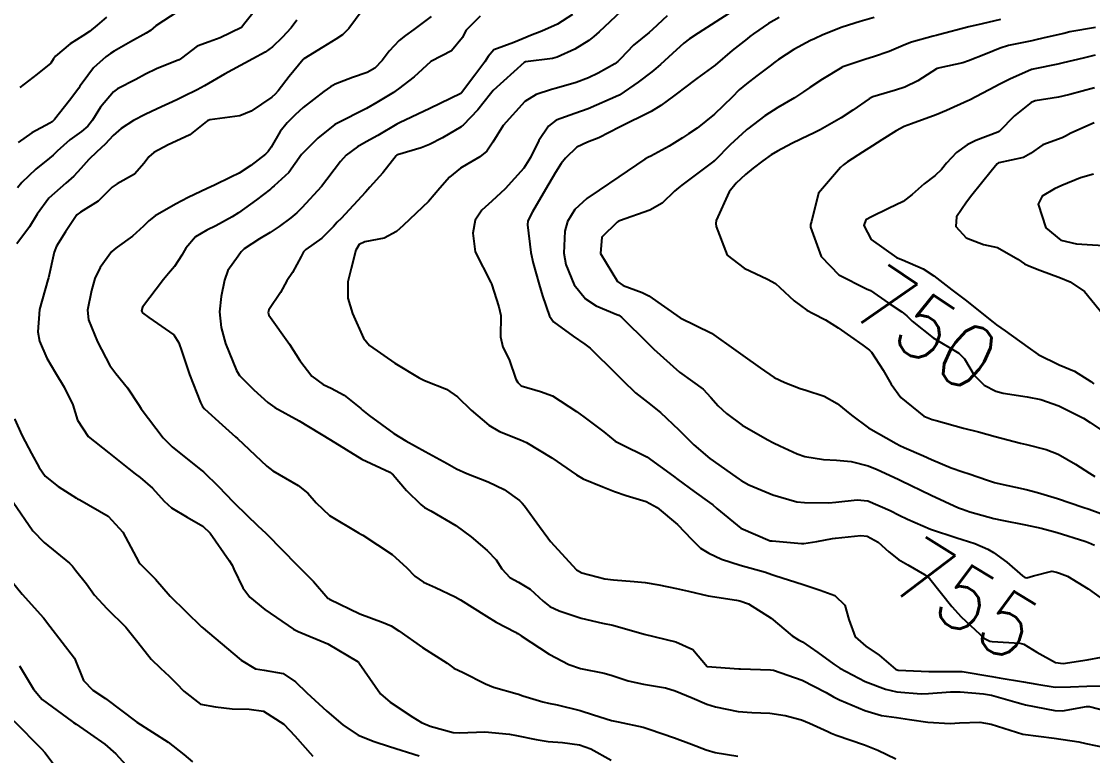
# Model space of a CAD drawing. Header units: metres. Extents: x 318500 to 325275, y 7408834 to 7428799.
# Drawn here: x 323705.4 to 323773.1, y 7420871.4 to 7420917.8 of the extents above; entities that cross this region are included whole.
import ezdxf
from ezdxf.enums import TextEntityAlignment as Align

# ---------------------------------------------------------------- set-up
doc = ezdxf.new("R2010")
doc.units = ezdxf.units.M
doc.header["$MEASUREMENT"] = 0
for name, color, linetype in [('Cotas', 45, 'Continuous'), ('Curvas de Nivel 1m', 11, 'Continuous'), ('Curvas de Nivel 5m', 15, 'Continuous'), ('Vias Primárias', 230, 'Continuous')]:
    doc.layers.add(name, color=color, linetype=linetype)
doc.styles.add('Style-STANDARD', font='STANDARD.shx')

msp = doc.modelspace()

# ---------------------------------------------------------------- linework, layer by layer
at = {"layer": 'Curvas de Nivel 1m', "flags": 128}
for points, elevation in [([(323720.871, 7420919.416), (323719.411, 7420917.588), (323719.296, 7420917.439), (323719.274, 7420917.425), (323717.942, 7420916.767), (323717.246, 7420916.515), (323716.48, 7420916.239), (323715.488, 7420915.487), (323715.341, 7420915.376), (323715.227, 7420915.32), (323713.92, 7420914.809), (323713.214, 7420914.471), (323712.602, 7420914.136), (323711.453, 7420913.546), (323711.198, 7420913.359), (323710.37, 7420912.377), (323709.862, 7420911.563), (323709.568, 7420911.172), (323709.169, 7420910.846), (323708.432, 7420910.31), (323707.621, 7420909.593), (323707.385, 7420909.358), (323707.143, 7420909.153), (323706.275, 7420908.471), (323705.401, 7420907.626), (323705.116, 7420907.279)], 763), ([(323727.276, 7420918.979), (323726.078, 7420917.348), (323725.66, 7420916.947), (323725.25, 7420916.685), (323724.434, 7420916.18), (323723.231, 7420915.441), (323723.204, 7420915.416), (323723.176, 7420915.391), (323722.293, 7420914.32), (323721.597, 7420913.406), (323721.411, 7420913.194), (323721.196, 7420913.01), (323719.895, 7420912.138), (323719.184, 7420911.829), (323717.292, 7420911.579), (323717.181, 7420911.541), (323717.134, 7420911.517), (323717.061, 7420911.471), (323716.018, 7420910.631), (323715.161, 7420910.228), (323714.649, 7420910.006), (323713.751, 7420909.511), (323713.421, 7420909.241), (323713.14, 7420908.838), (323712.513, 7420908.145), (323711.422, 7420907.545), (323711.118, 7420907.319), (323710.22, 7420906.448), (323709.102, 7420905.755), (323708.871, 7420905.573), (323708.159, 7420904.509), (323707.598, 7420903.592), (323707.442, 7420903.216), (323707.08, 7420901.599), (323707.039, 7420901.47), (323706.512, 7420899.608), (323706.419, 7420898.188), (323706.511, 7420897.607), (323706.974, 7420896.513), (323707.522, 7420895.592), (323708.067, 7420894.699), (323708.611, 7420893.575), (323708.926, 7420892.614), (323709.585, 7420891.563), (323710.895, 7420890.55), (323712.17, 7420889.531), (323712.558, 7420889.205), (323712.875, 7420888.974), (323713.66, 7420888.3), (323714.386, 7420887.497), (323714.854, 7420887.06), (323715.84, 7420886.485), (323716.836, 7420885.899), (323717.304, 7420885.463), (323718.514, 7420883.735), (323718.687, 7420883.441), (323718.797, 7420883.188), (323719.36, 7420882.006), (323719.821, 7420881.424), (323720.768, 7420880.64), (323722.579, 7420879.392), (323722.749, 7420879.306), (323722.875, 7420879.261), (323724.737, 7420878.476), (323726.659, 7420877.331), (323726.689, 7420877.3), (323726.719, 7420877.246), (323728.081, 7420875.316), (323728.692, 7420874.785), (323730.124, 7420873.842), (323730.673, 7420873.499), (323731.21, 7420873.272), (323732.664, 7420872.873), (323733.066, 7420872.844), (323734.665, 7420872.92), (323736.222, 7420872.765), (323736.662, 7420872.689), (323737.916, 7420872.438), (323738.661, 7420872.301), (323739.584, 7420872.237), (323740.659, 7420872.091), (323741.361, 7420871.843), (323742.65, 7420871.12)], 761), ([(323715.269, 7420918.421), (323713.871, 7420917.511), (323713.537, 7420917.235), (323713.253, 7420917.048), (323712.264, 7420916.515), (323711.236, 7420915.919), (323711.011, 7420915.774), (323710.701, 7420915.555), (323709.922, 7420914.861), (323709.205, 7420913.905), (323709.074, 7420913.699), (323708.992, 7420913.573), (323708.42, 7420912.809), (323707.463, 7420911.596), (323707.316, 7420911.46), (323707.177, 7420911.371), (323706.023, 7420910.761), (323705.158, 7420910.151)], 764), ([(323734.38, 7420918.128), (323733.483, 7420917.248), (323733.401, 7420917.105), (323733.253, 7420916.787), (323732.562, 7420915.938), (323731.304, 7420915.279), (323731.25, 7420915.259), (323731.229, 7420915.243), (323730.206, 7420914.304), (323729.203, 7420913.538), (323729.071, 7420913.443), (323728.885, 7420913.313), (323727.845, 7420912.672), (323727.19, 7420912.291), (323725.311, 7420911.358), (323725.223, 7420911.316), (323725.179, 7420911.288), (323724.109, 7420910.432), (323723.151, 7420909.479), (323723.111, 7420909.43), (323723.087, 7420909.391), (323722.273, 7420908.258), (323721.357, 7420907.408), (323721.228, 7420907.3), (323721.118, 7420907.21), (323720.222, 7420906.534), (323719.103, 7420905.715), (323718.685, 7420905.446), (323717.66, 7420904.893), (323717.087, 7420904.611), (323716.375, 7420904.183), (323715.77, 7420903.483), (323715.519, 7420903.029), (323715.052, 7420902.306), (323714.676, 7420901.865), (323714.344, 7420901.5), (323713.022, 7420899.751), (323712.958, 7420899.521), (323713.018, 7420899.389), (323713.43, 7420899.098), (323714.998, 7420898.002), (323715.328, 7420897.487), (323715.52, 7420896.947), (323715.987, 7420895.48), (323716.691, 7420893.724), (323716.816, 7420893.471), (323716.938, 7420893.325), (323718.066, 7420892.31), (323718.912, 7420891.559), (323719.037, 7420891.438), (323720.884, 7420889.693), (323721.273, 7420889.406), (323722.871, 7420888.485), (323723.472, 7420887.987), (323724, 7420887.373), (323724.848, 7420886.578), (323726.683, 7420885.481), (323726.831, 7420885.401), (323726.965, 7420885.329), (323728.812, 7420884.12), (323729.714, 7420883.296), (323730.25, 7420882.744), (323730.791, 7420882.361), (323731.544, 7420882.025), (323732.782, 7420881.449), (323733.126, 7420881.247), (323734.765, 7420880.211), (323735.389, 7420879.85), (323736.596, 7420879.202), (323736.698, 7420879.149), (323736.749, 7420879.119), (323736.972, 7420878.971), (323738.73, 7420877.813), (323739.982, 7420877.157), (323740.718, 7420876.923), (323742.216, 7420876.629), (323742.714, 7420876.478), (323743.734, 7420876.128), (323744.708, 7420875.928), (323746.094, 7420875.688), (323746.707, 7420875.505), (323747.769, 7420875.054), (323748.694, 7420874.66), (323749.239, 7420874.484), (323750.688, 7420874.201), (323751.547, 7420874.142), (323752.686, 7420874.089), (323753.655, 7420873.945), (323754.681, 7420873.668), (323755.184, 7420873.459), (323756.347, 7420872.935), (323756.571, 7420872.833), (323756.669, 7420872.795), (323756.887, 7420872.709), (323758.662, 7420872.093), (323759.521, 7420871.76), (323760.653, 7420871.217)], 759), ([(323740.2, 7420918.232), (323739.265, 7420917.634), (323738.277, 7420917.185), (323737.55, 7420916.901), (323737.254, 7420916.777), (323736.502, 7420916.464), (323735.241, 7420915.996), (323734.88, 7420915.589), (323734.661, 7420915.236), (323734.045, 7420914.414), (323733.201, 7420913.287), (323733.181, 7420913.269), (323733.147, 7420913.251), (323731.19, 7420912.304), (323729.265, 7420911.393), (323729.18, 7420911.354), (323729.155, 7420911.336), (323729.109, 7420911.311), (323727.902, 7420910.59), (323727.163, 7420910.194), (323726.61, 7420909.886), (323725.899, 7420909.349), (323725.541, 7420908.957), (323725.136, 7420908.424), (323724.686, 7420907.807), (323724.335, 7420907.372), (323723.106, 7420906.03), (323722.782, 7420905.714), (323722.409, 7420905.397), (323721.657, 7420904.839), (323721.086, 7420904.472), (323720.429, 7420904.071), (323719.463, 7420903.434), (323719.264, 7420903.24), (323719.063, 7420902.971), (323718.428, 7420902.07), (323718.202, 7420901.453), (323718.003, 7420900.429), (323717.901, 7420899.457), (323717.996, 7420898.464), (323718.279, 7420897.451), (323718.965, 7420895.741), (323719.166, 7420895.437), (323720.059, 7420894.532), (323720.943, 7420893.716), (323721.393, 7420893.405), (323722.928, 7420892.57), (323724.91, 7420891.36), (323726.892, 7420890.142), (323728.66, 7420889.312), (323728.878, 7420889.146), (323729.723, 7420888.152), (323730.611, 7420887.284), (323730.857, 7420887.094), (323731.256, 7420886.872), (323732.841, 7420885.957), (323733.812, 7420885.24), (323734.817, 7420884.371), (323735.374, 7420883.787), (323735.741, 7420883.216), (323736.247, 7420882.661), (323736.792, 7420882.362), (323737.532, 7420881.933), (323738.357, 7420881.176), (323738.775, 7420880.839), (323739.369, 7420880.566), (323740.764, 7420880.094), (323742.113, 7420879.776), (323742.758, 7420879.651), (323744.75, 7420879.09), (323746.745, 7420878.602), (323747.808, 7420878.122), (323748.73, 7420877.04), (323750.728, 7420876.903), (323750.84, 7420876.897), (323752.728, 7420876.839), (323752.907, 7420876.808), (323754.718, 7420876.178), (323756.247, 7420875.397), (323756.703, 7420875.131), (323757.087, 7420874.926), (323758.69, 7420874.267), (323759.746, 7420873.954), (323760.684, 7420873.808), (323761.516, 7420873.701), (323762.68, 7420873.523), (323764.074, 7420873.441), (323764.68, 7420873.481), (323765.969, 7420873.522), (323766.679, 7420873.401), (323768.67, 7420872.77), (323770.668, 7420872.508), (323772.213, 7420872.274), (323772.665, 7420872.183), (323773.887, 7420871.926)], 758), ([(323743.273, 7420918.425), (323741.885, 7420917.141), (323741.559, 7420916.842), (323741.252, 7420916.592), (323740.355, 7420916.048), (323739.236, 7420915.539), (323738.943, 7420915.466), (323737.231, 7420915.238), (323737.146, 7420915.201), (323735.203, 7420913.435), (323735.105, 7420913.327), (323735.031, 7420913.232), (323734.214, 7420912.215), (323733.294, 7420911.249), (323733.236, 7420911.192), (323733.178, 7420911.144), (323731.991, 7420910.445), (323731.161, 7420910.02), (323730.632, 7420909.813), (323729.151, 7420909.366), (323729.113, 7420909.348), (323729.066, 7420909.311), (323728.221, 7420908.232), (323727.404, 7420907.327), (323727.265, 7420907.182), (323727.117, 7420907.02), (323725.576, 7420905.353), (323725.339, 7420905.113), (323725.092, 7420904.841), (323724.356, 7420904.096), (323723.344, 7420903.386), (323723.205, 7420903.251), (323723.063, 7420902.953), (323722.5, 7420901.943), (323722.151, 7420901.399), (323721.756, 7420900.68), (323721.022, 7420899.578), (323720.979, 7420899.411), (323721.018, 7420899.247), (323722.311, 7420897.397), (323722.975, 7420896.383), (323723.725, 7420895.379), (323724.443, 7420894.856), (323724.953, 7420894.621), (323725.777, 7420894.176), (323726.829, 7420893.332), (323726.939, 7420893.237), (323727.354, 7420892.905), (323728.917, 7420891.754), (323729.668, 7420891.299), (323730.9, 7420890.634), (323732.289, 7420889.859), (323732.884, 7420889.539), (323733.527, 7420889.244), (323734.875, 7420888.707), (323735.889, 7420888.233), (323736.863, 7420887.531), (323737.033, 7420887.368), (323737.171, 7420887.195), (323738.129, 7420885.892), (323738.654, 7420885.173), (323738.827, 7420884.949), (323740.47, 7420883.153), (323740.798, 7420882.961), (323742.257, 7420882.59), (323742.794, 7420882.518), (323744.098, 7420882.405), (323744.793, 7420882.348), (323745.671, 7420882.201), (323746.789, 7420881.968), (323747.534, 7420881.801), (323748.787, 7420881.498), (323750.571, 7420881.226), (323750.783, 7420881.182), (323751.325, 7420881.005), (323752.767, 7420880.1), (323754.087, 7420878.97), (323754.506, 7420878.722), (323754.746, 7420878.594), (323755.724, 7420877.93), (323756.733, 7420877.184), (323757.117, 7420876.926), (323758.718, 7420876.083), (323760, 7420875.601), (323760.708, 7420875.443), (323762.254, 7420875.31), (323762.707, 7420875.325), (323764.1, 7420875.446), (323764.709, 7420875.45), (323766.199, 7420875.317), (323766.706, 7420875.226), (323768.321, 7420874.776), (323768.698, 7420874.657), (323768.849, 7420874.617), (323770.693, 7420874.263), (323771.189, 7420874.246), (323772.697, 7420874.519), (323772.895, 7420874.519), (323774.69, 7420874.054)], 757), ([(323746.201, 7420918.15), (323745.262, 7420917.28), (323745.055, 7420917.093), (323744.064, 7420916.291), (323743.235, 7420915.428), (323743.082, 7420915.273), (323742.877, 7420915.125), (323741.828, 7420914.534), (323741.216, 7420914.237), (323740.432, 7420913.938), (323739.206, 7420913.585), (323738.88, 7420913.5), (323737.91, 7420913.189), (323737.195, 7420912.739), (323735.817, 7420911.22), (323735.164, 7420910.177), (323734.787, 7420909.602), (323734.355, 7420909.238), (323733.584, 7420908.805), (323733.139, 7420908.532), (323732.426, 7420907.965), (323731.819, 7420907.27), (323731.112, 7420906.431), (323729.936, 7420905.297), (323729.501, 7420904.897), (323729.088, 7420904.519), (323728.301, 7420904.099), (323727.078, 7420903.879), (323726.713, 7420903.698), (323726.504, 7420903.338), (323726.213, 7420902.183), (323726.005, 7420901.346), (323726.007, 7420900.322), (323726.296, 7420899.341), (323726.997, 7420897.792), (323727.376, 7420897.326), (323728.974, 7420896.217), (323730.509, 7420895.287), (323730.811, 7420895.135), (323730.958, 7420895.072), (323732.25, 7420894.558), (323732.948, 7420894.074), (323733.808, 7420893.241), (323734.926, 7420892.282), (323735.588, 7420891.888), (323736.912, 7420891.359), (323737.303, 7420891.194), (323738.896, 7420890.233), (323740.462, 7420889.154), (323740.877, 7420888.9), (323742.124, 7420888.383), (323742.87, 7420888.094), (323743.605, 7420887.847), (323744.864, 7420887.462), (323745.554, 7420887.083), (323746.844, 7420886.006), (323747.756, 7420885.056), (323748.294, 7420884.52), (323748.822, 7420884.207), (323749.622, 7420883.832), (323750.814, 7420883.437), (323752.412, 7420882.994), (323752.808, 7420882.862), (323752.995, 7420882.8), (323754.799, 7420882.227), (323755.868, 7420881.87), (323756.789, 7420881.525), (323757.427, 7420880.924), (323757.674, 7420880.014), (323758.076, 7420878.917), (323758.744, 7420878.326), (323759.599, 7420877.757), (323760.62, 7420876.882), (323760.729, 7420876.829), (323760.79, 7420876.818), (323762.728, 7420876.733), (323762.848, 7420876.729), (323764.728, 7420876.725), (323764.84, 7420876.716), (323766.724, 7420876.415), (323767.182, 7420876.335), (323768.72, 7420876.078), (323769.564, 7420875.915), (323770.715, 7420875.735), (323771.699, 7420875.751), (323772.716, 7420875.799), (323773.595, 7420875.829)], 756), ([(323753.271, 7420918.052), (323752.597, 7420917.666), (323751.652, 7420917.006), (323751.428, 7420916.837), (323751.255, 7420916.705), (323750.311, 7420915.957), (323749.23, 7420915.04), (323748.072, 7420914.203), (323747.207, 7420913.55), (323746.937, 7420913.34), (323746.603, 7420913.076), (323745.8, 7420912.478), (323745.19, 7420912.116), (323743.18, 7420911.12), (323741.868, 7420910.441), (323741.165, 7420910.179), (323740.473, 7420909.844), (323739.758, 7420909.164), (323739.499, 7420908.812), (323739.136, 7420908.259), (323738.508, 7420907.179), (323737.675, 7420905.761), (323737.389, 7420905.196), (323737.354, 7420904.938), (323737.58, 7420903.192), (323737.726, 7420902.524), (323738.1, 7420901.184), (323738.303, 7420900.451), (323738.757, 7420899.174), (323739.015, 7420898.825), (323740.242, 7420897.917), (323740.994, 7420897.413), (323741.328, 7420897.145), (323742.966, 7420895.539), (323743.386, 7420895.114), (323744.192, 7420894.341), (323744.946, 7420893.735), (323745.762, 7420893.082), (323746.924, 7420891.996), (323747.876, 7420891.056), (323748.897, 7420890.188), (323750.529, 7420889.015), (323750.741, 7420888.875), (323750.878, 7420888.786), (323751.354, 7420888.526), (323752.873, 7420887.879), (323754.381, 7420887.453), (323754.867, 7420887.395), (323756.412, 7420887.391), (323756.867, 7420887.427), (323758.206, 7420887.581), (323758.869, 7420887.498), (323760.282, 7420886.889), (323760.856, 7420886.594), (323761.384, 7420886.34), (323762.843, 7420885.723), (323764.498, 7420885.17), (323764.834, 7420885.073), (323765.648, 7420884.818), (323766.469, 7420884.448), (323766.824, 7420884.236), (323767.671, 7420883.639), (323768.659, 7420882.772), (323768.808, 7420882.669), (323768.935, 7420882.642), (323769.347, 7420882.765), (323770.51, 7420883.056), (323770.812, 7420882.999), (323770.997, 7420882.932), (323771.492, 7420882.74), (323772.798, 7420881.949), (323774.547, 7420880.693)], 754), ([(323722.783, 7420917.876), (323722.42, 7420917.398), (323721.865, 7420916.789), (323721.242, 7420916.196), (323720.788, 7420915.865), (323720.005, 7420915.428), (323719.504, 7420915.157), (323719.224, 7420915.011), (323718.204, 7420914.467), (323717.206, 7420913.872), (323716.952, 7420913.725), (323716.485, 7420913.477), (323715.623, 7420913.058), (323715.194, 7420912.855), (323713.958, 7420912.278), (323713.184, 7420911.913), (323712.461, 7420911.531), (323711.672, 7420911.043), (323711.166, 7420910.59), (323710.665, 7420910.048), (323710.139, 7420909.56), (323709.632, 7420909.076), (323709.134, 7420908.504), (323708.687, 7420908.017), (323708.188, 7420907.584), (323707.11, 7420906.623), (323706.362, 7420905.611), (323705.892, 7420904.814), (323705.072, 7420903.737)], 762), ([(323759.271, 7420918.039), (323758.392, 7420917.795), (323757.265, 7420917.428), (323756.039, 7420916.948), (323755.504, 7420916.709), (323755.254, 7420916.59), (323754.192, 7420916.03), (323753.236, 7420915.404), (323753.001, 7420915.225), (323752.698, 7420914.995), (323751.86, 7420914.364), (323751.213, 7420913.859), (323750.755, 7420913.469), (323750.297, 7420913.024), (323749.189, 7420911.931), (323748.098, 7420911.056), (323747.549, 7420910.69), (323747.171, 7420910.44), (323746.326, 7420909.915), (323745.153, 7420909.291), (323745.019, 7420909.225), (323744.79, 7420909.095), (323743.133, 7420907.973), (323741.887, 7420907.138), (323741.115, 7420906.618), (323740.357, 7420905.908), (323739.89, 7420905.162), (323739.714, 7420904.54), (323739.659, 7420903.164), (323739.783, 7420902.439), (323740.315, 7420901.157), (323741.031, 7420900.269), (323741.71, 7420899.823), (323743.022, 7420899.28), (323743.135, 7420899.232), (323743.305, 7420899.116), (323744.995, 7420897.453), (323745.36, 7420897.086), (323746.969, 7420895.646), (323747.803, 7420895.057), (323748.47, 7420894.562), (323748.95, 7420894.041), (323749.423, 7420893.511), (323749.936, 7420893.025), (323750.929, 7420892.296), (323752.525, 7420891.385), (323752.913, 7420891.181), (323753.317, 7420890.984), (323754.411, 7420890.473), (323754.903, 7420890.305), (323756.076, 7420890.116), (323756.902, 7420890.086), (323757.822, 7420890), (323758.898, 7420889.715), (323759.479, 7420889.484), (323760.798, 7420888.881), (323760.889, 7420888.834), (323760.97, 7420888.797), (323762.875, 7420887.872), (323764.621, 7420887.075), (323764.862, 7420886.973), (323765.332, 7420886.823), (323766.854, 7420886.401), (323767.353, 7420886.292), (323768.848, 7420885.998), (323769.832, 7420885.773), (323770.841, 7420885.502), (323772.591, 7420884.967), (323772.832, 7420884.88), (323773.214, 7420884.714)], 753), ([(323767.271, 7420917.915), (323766.103, 7420917.652), (323765.266, 7420917.461), (323763.356, 7420916.954), (323763.261, 7420916.925), (323763.208, 7420916.913), (323763.001, 7420916.863), (323761.639, 7420916.492), (323761.252, 7420916.341), (323760.234, 7420915.907), (323759.24, 7420915.566), (323758.747, 7420915.406), (323757.307, 7420914.929), (323757.25, 7420914.909), (323757.23, 7420914.897), (323756.017, 7420914.149), (323755.21, 7420913.619), (323754.821, 7420913.35), (323754.238, 7420912.974), (323753.194, 7420912.367), (323752.36, 7420911.827), (323751.289, 7420911.009), (323751.225, 7420910.964), (323751.179, 7420910.925), (323750.187, 7420910.003), (323749.226, 7420909.039), (323749.191, 7420908.998), (323749.149, 7420908.966), (323748.038, 7420908.155), (323747.126, 7420907.452), (323746.909, 7420907.286), (323746.659, 7420907.075), (323745.869, 7420906.325), (323745.108, 7420905.868), (323743.188, 7420905.206), (323743.1, 7420905.167), (323743.027, 7420905.121), (323742.062, 7420904.159), (323741.974, 7420903.136), (323743.044, 7420901.365), (323743.404, 7420901.115), (323744.615, 7420900.676), (323745.034, 7420900.458), (323747.02, 7420899.07), (323749.006, 7420898.096), (323750.542, 7420897.017), (323750.985, 7420896.681), (323752.064, 7420895.909), (323752.965, 7420895.307), (323753.624, 7420894.98), (323754.607, 7420894.616), (323754.955, 7420894.502), (323756.122, 7420894.112), (323756.947, 7420893.666), (323757.848, 7420892.921), (323758.928, 7420892.119), (323760.67, 7420891.127), (323760.912, 7420891.001), (323761.174, 7420890.876), (323762.394, 7420890.346), (323762.903, 7420890.115), (323764.152, 7420889.583), (323764.895, 7420889.331), (323765.282, 7420889.213), (323766.441, 7420888.807), (323766.888, 7420888.663), (323767.061, 7420888.624), (323768.882, 7420888.226), (323769.597, 7420888.045), (323770.874, 7420887.664), (323772.477, 7420887.114), (323772.864, 7420886.979), (323773.613, 7420886.709)], 752), ([(323773.267, 7420917.424), (323771.652, 7420917.132), (323771.263, 7420917.046), (323770.036, 7420916.768), (323769.418, 7420916.617), (323769.257, 7420916.58), (323767.777, 7420916.27), (323767.25, 7420916.107), (323766.318, 7420915.74), (323765.237, 7420915.305), (323764.881, 7420915.19), (323763.424, 7420914.857), (323763.272, 7420914.817), (323763.229, 7420914.797), (323762.036, 7420914.05), (323761.212, 7420913.655), (323760.636, 7420913.461), (323759.202, 7420913.036), (323759.113, 7420912.999), (323758.972, 7420912.912), (323757.922, 7420912.193), (323757.188, 7420911.699), (323755.862, 7420910.95), (323755.406, 7420910.727), (323755.175, 7420910.615), (323754.066, 7420910.077), (323753.159, 7420909.606), (323752.774, 7420909.375), (323752.244, 7420908.999), (323751.625, 7420908.523), (323751.137, 7420908.135), (323750.557, 7420907.59), (323750.119, 7420907.025), (323749.288, 7420905.223), (323749.269, 7420905.037), (323749.301, 7420904.833), (323749.98, 7420903.026), (323751.058, 7420902.203), (323752.536, 7420901.507), (323753.044, 7420901.237), (323753.324, 7420900.986), (323754.214, 7420900.154), (323755.026, 7420899.561), (323755.417, 7420899.347), (323756.2, 7420898.942), (323757.013, 7420898.435), (323758.571, 7420897.339), (323758.992, 7420897.028), (323759.103, 7420896.908), (323759.845, 7420895.763), (323760.359, 7420894.889), (323760.957, 7420894.042), (323762.426, 7420892.858), (323762.937, 7420892.657), (323763.207, 7420892.576), (323764.929, 7420892.105), (323765.875, 7420891.866), (323766.922, 7420891.577), (323768.538, 7420891.153), (323768.914, 7420891.067), (323770.146, 7420890.758), (323770.907, 7420890.463), (323772, 7420889.832), (323772.895, 7420889.254), (323773.224, 7420889.045)], 751), ([(323773.219, 7420913.603), (323771.652, 7420913.189), (323771.205, 7420913.076), (323770.935, 7420913.023), (323769.461, 7420912.776), (323769.199, 7420912.674), (323768.144, 7420911.837), (323767.181, 7420910.85), (323767.104, 7420910.801), (323765.714, 7420910.279), (323765.168, 7420909.998), (323764.485, 7420909.512), (323763.844, 7420908.843), (323763.538, 7420908.452), (323763.138, 7420908.059), (323762.447, 7420907.543), (323761.675, 7420906.872), (323761.115, 7420906.42), (323760.188, 7420905.971), (323759.105, 7420905.453), (323758.763, 7420905.254), (323758.618, 7420904.915), (323759.087, 7420904.015), (323760.685, 7420902.886), (323761.068, 7420902.732), (323762.369, 7420902.17), (323763.059, 7420901.715), (323764.195, 7420900.839), (323765.041, 7420900.202), (323766.805, 7420898.803), (323767.017, 7420898.632), (323767.56, 7420898.244), (323768.997, 7420897.211), (323769.639, 7420896.764), (323770.984, 7420896.111), (323771.949, 7420895.705), (323772.973, 7420895.053), (323773.163, 7420894.908)], 749), ([(323773.19, 7420911.4), (323771.704, 7420910.742), (323771.375, 7420910.549), (323771.175, 7420910.447), (323769.943, 7420909.993), (323769.16, 7420909.456), (323768.723, 7420909.21), (323767.151, 7420908.857), (323767.11, 7420908.842), (323767.061, 7420908.801), (323766.679, 7420908.343), (323765.464, 7420906.825), (323765.116, 7420906.381), (323764.491, 7420905.451), (323764.453, 7420904.836), (323765.089, 7420904.126), (323766.187, 7420903.71), (323767.081, 7420903.515), (323768.367, 7420902.781), (323768.786, 7420902.493), (323769.066, 7420902.356), (323769.747, 7420902.079), (323771.058, 7420901.599), (323771.669, 7420901.353), (323772.58, 7420900.727), (323773.042, 7420900.169), (323774.249, 7420898.702)], 748), ([(323773.144, 7420908.14), (323772.332, 7420907.922), (323771.137, 7420907.441), (323770.674, 7420907.216), (323769.908, 7420906.762), (323769.643, 7420906.244), (323770.123, 7420904.76), (323771.088, 7420903.97), (323772.072, 7420903.748), (323773.084, 7420903.683), (323774.177, 7420903.61)], 747), ([(323704.926, 7420892.685), (323705.427, 7420891.615), (323706.013, 7420890.489), (323706.492, 7420889.604), (323706.875, 7420889.067), (323707.687, 7420888.406), (323708.861, 7420887.667), (323708.923, 7420887.632), (323709.066, 7420887.567), (323710.845, 7420886.537), (323711.773, 7420885.531), (323712.802, 7420883.626), (323712.876, 7420883.519), (323713.839, 7420882.553), (323714.78, 7420881.49), (323716.751, 7420879.551), (323716.853, 7420879.459), (323718.727, 7420877.876), (323719.256, 7420877.432), (323720.179, 7420876.883), (323720.714, 7420876.806), (323721.924, 7420876.604), (323722.707, 7420876.08), (323723.414, 7420875.373), (323724.683, 7420874.215), (323725.688, 7420873.345), (323726.661, 7420872.702), (323727.673, 7420872.297), (323728.65, 7420871.988), (323730.525, 7420871.399)], 762), ([(323704.857, 7420887.417), (323706.09, 7420885.607), (323706.819, 7420884.87), (323708.405, 7420883.576), (323708.602, 7420883.377), (323708.796, 7420883.133), (323709.487, 7420882.26), (323709.999, 7420881.552), (323710.767, 7420880.702), (323711.964, 7420879.528), (323712.736, 7420878.571), (323713.574, 7420877.507), (323714.153, 7420876.937), (323714.709, 7420876.427), (323715.182, 7420875.96), (323715.632, 7420875.476), (323716.688, 7420874.662), (323717.642, 7420874.494), (323718.684, 7420874.375), (323719.768, 7420874.339), (323720.682, 7420874.22), (323721.968, 7420873.391), (323722.659, 7420872.651), (323723.785, 7420871.369)], 763), ([(323704.788, 7420882.389), (323705.408, 7420881.614), (323706.758, 7420880.11), (323707.173, 7420879.594), (323708.72, 7420877.57), (323709.298, 7420876.153), (323709.879, 7420875.552), (323710.692, 7420875.009), (323712.67, 7420873.52), (323714.652, 7420872.262), (323715.645, 7420871.475), (323716.189, 7420871.02)], 764), ([(323704.888, 7420873.618), (323706.644, 7420871.838), (323706.852, 7420871.597), (323707.622, 7420870.577)], 766)]:
    msp.add_lwpolyline(points, dxfattribs=dict(at, elevation=elevation))
at = {"layer": 'Curvas de Nivel 5m', "flags": 128}
for points, elevation in [([(323751.207, 7420919.011), (323749.267, 7420917.771), (323748.143, 7420917.057), (323747.612, 7420916.707), (323747.25, 7420916.418), (323746.539, 7420915.779), (323745.772, 7420915.085), (323745.48, 7420914.834), (323745.223, 7420914.623), (323744.36, 7420913.956), (323743.201, 7420913.166), (323743.174, 7420913.147), (323743.115, 7420913.121), (323741.191, 7420912.278), (323740.355, 7420911.992), (323739.184, 7420911.554), (323738.684, 7420911.177), (323738.08, 7420910.272), (323737.555, 7420909.194), (323737.14, 7420908.526), (323735.947, 7420907.218), (323735.112, 7420906.434), (323734.476, 7420905.867), (323734.059, 7420905.24), (323733.913, 7420904.416), (323734.064, 7420903.24), (323735.041, 7420901.309), (323735.066, 7420901.256), (323735.08, 7420901.229), (323735.561, 7420899.758), (323735.677, 7420899.22), (323735.65, 7420897.87), (323735.799, 7420897.218), (323736.196, 7420896.429), (323736.625, 7420895.205), (323736.749, 7420894.994), (323736.956, 7420894.781), (323738.18, 7420894.41), (323738.95, 7420894.135), (323740.455, 7420893.155), (323740.935, 7420892.815), (323742.189, 7420891.863), (323742.913, 7420891.288), (323743.234, 7420891.115), (323744.898, 7420890.284), (323746.59, 7420889.073), (323746.878, 7420888.846), (323747.911, 7420888.095), (323748.864, 7420887.412), (323749.079, 7420887.254), (323749.339, 7420887.033), (323750.842, 7420885.785), (323752.71, 7420884.991), (323752.83, 7420884.973), (323754.68, 7420884.814), (323754.829, 7420884.813), (323755.646, 7420884.948), (323756.636, 7420885.13), (323756.833, 7420885.155), (323758.433, 7420885.317), (323758.835, 7420885.276), (323759.534, 7420884.899), (323760.216, 7420884.281), (323760.819, 7420883.808), (323761.403, 7420883.459), (323762.461, 7420882.855), (323762.806, 7420882.574), (323764.18, 7420880.836), (323764.77, 7420880.18), (323766.263, 7420878.807), (323766.59, 7420878.644), (323766.748, 7420878.614), (323768.49, 7420878.516), (323768.747, 7420878.444), (323769.56, 7420877.944), (323770.735, 7420877.289), (323771.218, 7420877.226), (323772.737, 7420877.454), (323773.659, 7420877.626)], 755), ([(323710.748, 7420918.072), (323710.166, 7420917.561), (323709.666, 7420917.153), (323709.25, 7420916.884), (323708.445, 7420916.379), (323707.521, 7420915.596), (323707.396, 7420915.429), (323707.223, 7420915.162), (323706.356, 7420914.469), (323705.267, 7420913.629)], 765), ([(323731.268, 7420918.113), (323730.188, 7420917.296), (323729.644, 7420916.914), (323729.249, 7420916.584), (323728.627, 7420915.929), (323728.171, 7420915.321), (323727.711, 7420914.837), (323727.218, 7420914.563), (323726.294, 7420914.264), (323725.207, 7420913.842), (323724.907, 7420913.662), (323724.495, 7420913.371), (323723.19, 7420912.362), (323722.681, 7420911.899), (323722.176, 7420911.4), (323721.733, 7420910.843), (323721.157, 7420909.863), (323720.98, 7420909.585), (323720.802, 7420909.415), (323719.872, 7420908.696), (323719.132, 7420908.211), (323718.611, 7420907.964), (323717.571, 7420907.463), (323717.118, 7420907.238), (323715.92, 7420906.674), (323715.108, 7420906.256), (323713.832, 7420905.509), (323713.416, 7420905.194), (323713.09, 7420904.867), (323712.387, 7420904.224), (323711.429, 7420903.545), (323711.224, 7420903.391), (323711.065, 7420903.233), (323710.347, 7420902.26), (323710.012, 7420901.56), (323709.795, 7420900.799), (323709.549, 7420899.565), (323709.621, 7420898.954), (323710.18, 7420897.558), (323710.968, 7420896.058), (323711.348, 7420895.544), (323712.075, 7420894.657), (323712.807, 7420893.522), (323712.937, 7420893.325), (323714.332, 7420891.499), (323714.902, 7420890.925), (323716.716, 7420889.472), (323716.879, 7420889.332), (323717.834, 7420888.42), (323718.747, 7420887.442), (323718.858, 7420887.331), (323720.321, 7420885.934), (323720.831, 7420885.459), (323720.88, 7420885.409), (323722.801, 7420883.446), (323722.859, 7420883.389), (323723.834, 7420882.418), (323724.746, 7420881.361), (323724.78, 7420881.334), (323724.849, 7420881.289), (323726.766, 7420880.376), (323728.248, 7420879.825), (323728.754, 7420879.608), (323729.231, 7420879.303), (323730.734, 7420878.244), (323732.279, 7420877.257), (323732.538, 7420877.072), (323732.717, 7420876.944), (323733.305, 7420876.653), (323734.707, 7420875.949), (323735.212, 7420875.729), (323736.701, 7420875.323), (323736.797, 7420875.295), (323737.076, 7420875.194), (323738.333, 7420874.814), (323738.693, 7420874.732), (323739.241, 7420874.616), (323740.687, 7420874.252), (323741.538, 7420873.993), (323742.678, 7420873.635), (323743.097, 7420873.534), (323744.672, 7420873.203), (323745.057, 7420873.086), (323746.665, 7420872.524), (323747.734, 7420872.127), (323748.657, 7420871.77), (323749.232, 7420871.608), (323750.654, 7420871.365)], 760), ([(323773.244, 7420915.664), (323772.491, 7420915.482), (323771.237, 7420915.187), (323770.885, 7420915.106), (323769.326, 7420914.779), (323769.246, 7420914.763), (323769.23, 7420914.756), (323767.853, 7420914.161), (323767.215, 7420913.825), (323766.55, 7420913.469), (323765.303, 7420912.828), (323765.199, 7420912.779), (323763.858, 7420912.179), (323763.191, 7420911.902), (323761.65, 7420911.338), (323761.183, 7420911.152), (323760.668, 7420910.888), (323759.759, 7420910.313), (323759.165, 7420909.936), (323758.541, 7420909.535), (323757.598, 7420908.926), (323757.341, 7420908.735), (323757.144, 7420908.56), (323755.759, 7420906.95), (323755.31, 7420905.165), (323755.264, 7420904.958), (323755.255, 7420904.8), (323755.924, 7420902.947), (323757.053, 7420901.781), (323758.801, 7420900.912), (323759.039, 7420900.796), (323760.165, 7420900.027), (323761.026, 7420899.443), (323761.345, 7420899.195), (323761.691, 7420898.87), (323763.004, 7420897.81), (323764.64, 7420896.834), (323764.987, 7420896.489), (323765.598, 7420895.442), (323766.235, 7420894.811), (323766.965, 7420894.439), (323767.437, 7420894.319), (323768.96, 7420894.079), (323769.815, 7420893.903), (323770.952, 7420893.52), (323772.507, 7420892.727), (323772.936, 7420892.459), (323773.656, 7420891.983)], 750), ([(323705.246, 7420877.083), (323706.14, 7420875.606), (323706.69, 7420874.966), (323708.576, 7420873.571), (323708.669, 7420873.509), (323708.839, 7420873.395), (323710.649, 7420872.124), (323711.341, 7420871.533), (323712.626, 7420870.118)], 765)]:
    msp.add_lwpolyline(points, dxfattribs=dict(at, elevation=elevation))
at = {"layer": 'Vias Primárias'}
for points in [[(323715.644, 7420145.548, 0), (323709.04, 7420132.939)], [(323831.088, 7420001.787, 0), (323833.844, 7420008.443, 0.220888)], [(323205.069, 7420933.766, 0), (323207.298, 7420931.929, 0.020742), (323210.311, 7420929.649), (323213.335, 7420928.865), (323214.564, 7420929.479), (323216.061, 7420926.782), (323213.869, 7420925.313), (323213.871, 7420924.556), (323218.068, 7420917.639), (323222.108, 7420910.972), (323227.38, 7420903.131), (323230.217, 7420898.982, 0.38291), (323236.446, 7420897.46), (323249.502, 7420903.926), (323257.59, 7420907.836)]]:
    msp.add_lwpolyline(points, format="xyb", dxfattribs=at)

# ---------------------------------------------------------------- texts
at = {"layer": 'Cotas', "style": 'Style-STANDARD'}
for s, rotation, p in [('750', 326.08331, (323762.572, 7420898.415, 750)), ('755', 328.54378, (323765.097, 7420881.298, 755))]:
    msp.add_text(s, height=4, rotation=rotation, dxfattribs=at).set_placement(p, align=Align.MIDDLE_CENTER)

doc.saveas('drawing.dxf')
